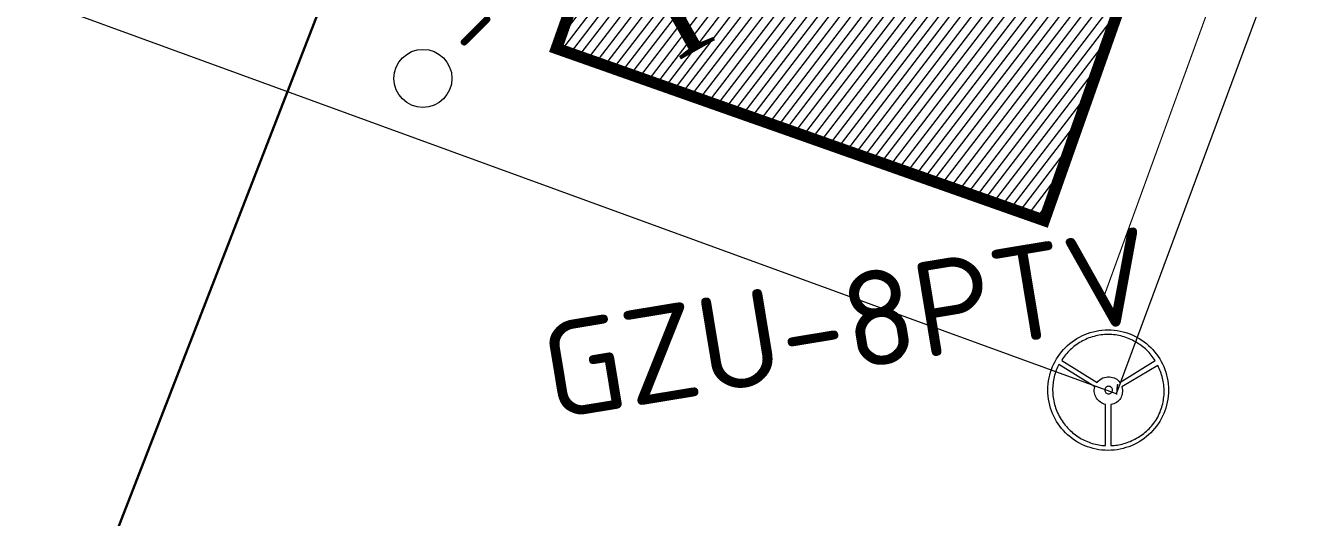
# Model space of a CAD drawing. Header units: millimetres. Extents: x 519 to 9564855, y -810 to 5021775.
# Drawn here: x 9532185.5 to 9532404, y 4998746.4 to 4998831.2 of the extents above; entities that cross this region are included whole.
import ezdxf

# ---------------------------------------------------------------- set-up
doc = ezdxf.new("R2010")
doc.units = ezdxf.units.MM
doc.header["$LTSCALE"] = 2
doc.header["$MEASUREMENT"] = 0
for name, color, linetype in [('COMPOUND', 3, 'Continuous'), ('FIBERGLASS', 212, 'Continuous'), ('OLD WELLS(dr.bfr2000)', 24, 'Continuous'), ('Скважины на 2015 год', 7, 'Continuous')]:
    doc.layers.add(name, color=color, linetype=linetype)
for name, color, linetype, lineweight in [('SteamInjInfrastructure', 25, 'Continuous', 100), ('Электро', 1, 'Continuous', 30), ('Электроснаб', 1, 'Continuous', 18), ('Электроснабжене', 1, 'Continuous', 18)]:
    doc.layers.add(name, color=color, linetype=linetype, lineweight=lineweight)
doc.styles.add('92051501$0$STANDARD', font='simplex.shx')
doc.styles.add('Elect', font='isocpeur.ttf')
doc.linetypes.add('STM_LINE', pattern='A,0.5,-0.2,["S",92051501$0$STANDARD,S=0.1,R=0,X=-0.1,Y=-0.05],-0.05', length=0.75)

msp = doc.modelspace()

# ---------------------------------------------------------------- hatches: boundary and pattern name
at = {"layer": 'Скважины на 2015 год', "linetype": 'ByBlock', "lineweight": 0, "ltscale": 5}
h = msp.add_hatch(dxfattribs=at)
h.set_pattern_fill('ANSI31', color=5, scale=12, angle=7.5725136, style=0)
h.set_pattern_definition([(52.572513574, (747940.085, -1213881.8633), (-1.19118473032, 0.9116353099), [])])
h.paths.add_polyline_path([(9532276.90086, 4998827.27106), (9532360.86916, 4998797.63519), (9532379.49408, 4998850.4058), (9532295.52578, 4998880.04167)])
h.paths.add_polyline_path([(9532298.35006, 4998814.9192), (9532403.57079, 4998874.62588), (9532386.71059, 4998904.33851), (9532281.48986, 4998844.63183)], flags=9)

# ---------------------------------------------------------------- linework, layer by layer
at = {"layer": 'COMPOUND', "lineweight": 0, "const_width": 2}
msp.add_lwpolyline([(9532360.86916, 4998797.63519), (9532276.90086, 4998827.27106), (9532295.537, 4998880.155), (9532379.49408, 4998850.4058), (9532360.86916, 4998797.63519)], dxfattribs=at)
at = {"layer": 'FIBERGLASS', "linetype": 'ByBlock', "lineweight": 0, "ltscale": 50, "const_width": 0.2}
msp.add_lwpolyline([(9532370.78, 4998783.5), (9532685.1, 4999648.2), (9532806.3, 4999607.8), (9533065.2, 5000361.1), (9533175, 5000324)], dxfattribs=at)
at = {"layer": 'OLD WELLS(dr.bfr2000)', "lineweight": 0}
msp.add_circle((9532253.9, 4998822.1), 5, dxfattribs=at)
at = {"layer": 'SteamInjInfrastructure', "color": 6, "linetype": 'STM_LINE', "lineweight": 0, "ltscale": 15}
for p, q in [((9532373.42612, 4998768.12663), (9532675.849, 4999584.183)), ((9531811.2065, 4998972.8378), (9532373.392, 4998767.781)), ((9532367.83771, 4998777.96877), (9532368.30511, 4998778.15573)), ((9532368.30511, 4998778.15573), (9532368.79329, 4998778.32191)), ((9532368.79329, 4998778.32191), (9532369.28146, 4998778.45694)), ((9532369.28146, 4998778.45694), (9532369.79041, 4998778.58158)), ((9532369.79041, 4998778.58158), (9532370.29936, 4998778.66468)), ((9532370.29936, 4998778.66468), (9532370.8187, 4998778.73738)), ((9532370.8187, 4998778.73738), (9532371.34842, 4998778.77893)), ((9532371.34842, 4998778.77893), (9532371.88853, 4998778.78932)), ((9532371.88853, 4998778.78932), (9532372.41825, 4998778.77893)), ((9532372.41825, 4998778.77893), (9532372.93759, 4998778.73738)), ((9532372.93759, 4998778.73738), (9532373.45692, 4998778.66468)), ((9532373.45692, 4998778.66468), (9532373.96587, 4998778.58158)), ((9532373.96587, 4998778.58158), (9532374.46443, 4998778.45694)), ((9532374.46443, 4998778.45694), (9532374.95261, 4998778.32191)), ((9532374.95261, 4998778.32191), (9532375.44078, 4998778.15573)), ((9532375.44078, 4998778.15573), (9532375.90819, 4998777.96877)), ((9532364.53474, 4998775.74601), (9532364.89827, 4998776.08877)), ((9532364.89827, 4998776.08877), (9532365.27219, 4998776.41076)), ((9532365.27219, 4998776.41076), (9532365.66689, 4998776.72236)), ((9532365.66689, 4998776.72236), (9532366.07197, 4998777.01319)), ((9532366.22907, 4998776.09526, 0), (9532366.00056, 4998775.9083, 0)), ((9532366.07197, 4998777.01319), (9532366.48744, 4998777.28324)), ((9532366.46797, 4998776.26143, 0), (9532366.22907, 4998776.09526, 0)), ((9532366.71726, 4998776.42761, 0), (9532366.46797, 4998776.26143, 0)), ((9532366.48744, 4998777.28324), (9532366.92368, 4998777.53252)), ((9532366.96655, 4998776.59379, 0), (9532366.71726, 4998776.42761, 0)), ((9532366.92368, 4998777.53252), (9532367.37031, 4998777.76103)), ((9532367.22622, 4998776.7392, 0), (9532366.96655, 4998776.59379, 0)), ((9532367.48589, 4998776.8846, 0), (9532367.22622, 4998776.7392, 0)), ((9532367.37031, 4998777.76103), (9532367.83771, 4998777.96877)), ((9532367.75595, 4998777.01962, 0), (9532367.48589, 4998776.8846, 0)), ((9532368.02601, 4998777.14425, 0), (9532367.75595, 4998777.01962, 0)), ((9532368.29607, 4998777.26888, 0), (9532368.02601, 4998777.14425, 0)), ((9532368.57652, 4998777.38312, 0), (9532368.29607, 4998777.26888, 0)), ((9532368.86735, 4998777.47659, 0), (9532368.57652, 4998777.38312, 0)), ((9532369.14779, 4998777.57006, 0), (9532368.86735, 4998777.47659, 0)), ((9532369.44901, 4998777.66353, 0), (9532369.14779, 4998777.57006, 0)), ((9532369.73984, 4998777.73623, 0), (9532369.44901, 4998777.66353, 0)), ((9532370.04106, 4998777.79854, 0), (9532369.73984, 4998777.73623, 0)), ((9532370.34228, 4998777.85046, 0), (9532370.04106, 4998777.79854, 0)), ((9532370.64349, 4998777.90238, 0), (9532370.34228, 4998777.85046, 0)), ((9532370.95509, 4998777.93353, 0), (9532370.64349, 4998777.90238, 0)), ((9532371.2667, 4998777.96468, 0), (9532370.95509, 4998777.93353, 0)), ((9532371.5783, 4998777.97505, 0), (9532371.2667, 4998777.96468, 0)), ((9532371.8899, 4998777.98543, 0), (9532371.5783, 4998777.97505, 0)), ((9532372.2015, 4998777.97503, 0), (9532371.8899, 4998777.98543, 0)), ((9532372.5131, 4998777.96463, 0), (9532372.2015, 4998777.97503, 0)), ((9532372.8247, 4998777.93346, 0), (9532372.5131, 4998777.96463, 0)), ((9532373.12592, 4998777.90229, 0), (9532372.8247, 4998777.93346, 0)), ((9532373.43751, 4998777.85035, 0), (9532373.12592, 4998777.90229, 0)), ((9532373.73873, 4998777.78802, 0), (9532373.43751, 4998777.85035, 0)), ((9532374.03994, 4998777.72568, 0), (9532373.73873, 4998777.78802, 0)), ((9532374.34115, 4998777.64258, 0), (9532374.03994, 4998777.72568, 0)), ((9532374.63198, 4998777.55947, 0), (9532374.34115, 4998777.64258, 0)), ((9532374.9228, 4998777.46598, 0), (9532374.63198, 4998777.55947, 0)), ((9532375.21362, 4998777.36211, 0), (9532374.9228, 4998777.46598, 0)), ((9532375.49406, 4998777.24784, 0), (9532375.21362, 4998777.36211, 0)), ((9532375.7745, 4998777.12319, 0), (9532375.49406, 4998777.24784, 0)), ((9532376.05493, 4998776.99854, 0), (9532375.7745, 4998777.12319, 0)), ((9532375.90819, 4998777.96877), (9532376.3652, 4998777.76103)), ((9532376.32498, 4998776.85312, 0), (9532376.05493, 4998776.99854, 0)), ((9532376.59503, 4998776.70769, 0), (9532376.32498, 4998776.85312, 0)), ((9532376.3652, 4998777.76103), (9532376.81183, 4998777.53252)), ((9532376.8547, 4998776.56227, 0), (9532376.59503, 4998776.70769, 0)), ((9532376.81183, 4998777.53252), (9532377.24807, 4998777.28324)), ((9532377.11436, 4998776.39607, 0), (9532376.8547, 4998776.56227, 0)), ((9532377.36363, 4998776.22988, 0), (9532377.11436, 4998776.39607, 0)), ((9532377.24807, 4998777.28324), (9532377.67393, 4998777.01319)), ((9532377.60252, 4998776.05329, 0), (9532377.36363, 4998776.22988, 0)), ((9532377.84141, 4998775.87671, 0), (9532377.60252, 4998776.05329, 0)), ((9532377.67393, 4998777.01319), (9532378.07901, 4998776.72236)), ((9532378.07901, 4998776.72236), (9532378.4737, 4998776.41076)), ((9532378.4737, 4998776.41076), (9532378.84762, 4998776.08877)), ((9532378.84762, 4998776.08877), (9532379.21116, 4998775.74601)), ((9532362.74822, 4998773.34668), (9532362.9975, 4998773.78292)), ((9532362.9975, 4998773.78292), (9532363.26756, 4998774.20878)), ((9532363.26756, 4998774.20878), (9532363.55839, 4998774.61386)), ((9532363.55839, 4998774.61386), (9532363.8596, 4998775.00855)), ((9532363.8596, 4998775.00855), (9532364.19198, 4998775.38248)), ((9532364.04778, 4998773.76871, 0), (9532363.89197, 4998773.51944, 0)), ((9532364.20359, 4998774.0076, 0), (9532364.04778, 4998773.76871, 0)), ((9532364.19198, 4998775.38248), (9532364.53474, 4998775.74601)), ((9532364.38017, 4998774.2361, 0), (9532364.20359, 4998774.0076, 0)), ((9532364.55675, 4998774.4646, 0), (9532364.38017, 4998774.2361, 0)), ((9532364.74372, 4998774.6931, 0), (9532364.55675, 4998774.4646, 0)), ((9532364.93069, 4998774.91122, 0), (9532364.74372, 4998774.6931, 0)), ((9532365.12805, 4998775.11894, 0), (9532364.93069, 4998774.91122, 0)), ((9532365.33579, 4998775.32667, 0), (9532365.12805, 4998775.11894, 0)), ((9532365.55392, 4998775.5344, 0), (9532365.33579, 4998775.32667, 0)), ((9532365.77204, 4998775.72135, 0), (9532365.55392, 4998775.5344, 0)), ((9532366.00056, 4998775.9083, 0), (9532365.77204, 4998775.72135, 0)), ((9532378.0803, 4998775.68974, 0), (9532377.84141, 4998775.87671, 0)), ((9532378.29841, 4998775.49239, 0), (9532378.0803, 4998775.68974, 0)), ((9532378.51652, 4998775.29503, 0), (9532378.29841, 4998775.49239, 0)), ((9532378.72425, 4998775.08729, 0), (9532378.51652, 4998775.29503, 0)), ((9532378.93198, 4998774.87955, 0), (9532378.72425, 4998775.08729, 0)), ((9532379.11893, 4998774.66142, 0), (9532378.93198, 4998774.87955, 0)), ((9532379.30588, 4998774.44329, 0), (9532379.11893, 4998774.66142, 0)), ((9532379.21116, 4998775.74601), (9532379.55392, 4998775.38248)), ((9532379.48245, 4998774.21478, 0), (9532379.30588, 4998774.44329, 0)), ((9532379.64863, 4998773.98626, 0), (9532379.48245, 4998774.21478, 0)), ((9532379.55392, 4998775.38248), (9532379.8863, 4998775.00855)), ((9532379.81481, 4998773.75775, 0), (9532379.64863, 4998773.98626, 0)), ((9532379.96021, 4998773.51885, 0), (9532379.81481, 4998773.75775, 0)), ((9532379.8863, 4998775.00855), (9532380.1979, 4998774.61386)), ((9532380.1979, 4998774.61386), (9532380.48872, 4998774.20878)), ((9532380.48872, 4998774.20878), (9532380.75878, 4998773.78292)), ((9532380.75878, 4998773.78292), (9532381.00806, 4998773.34668)), ((9532361.96922, 4998771.48746), (9532362.12502, 4998771.96525)), ((9532362.12502, 4998771.96525), (9532362.31198, 4998772.44304)), ((9532362.31198, 4998772.44304), (9532362.51972, 4998772.90005)), ((9532362.51972, 4998772.90005), (9532362.74822, 4998773.34668)), ((9532362.93633, 4998771.81605, 0), (9532362.83245, 4998771.546, 0)), ((9532363.04021, 4998772.07572, 0), (9532362.93633, 4998771.81605, 0)), ((9532363.15447, 4998772.33538, 0), (9532363.04021, 4998772.07572, 0)), ((9532363.27912, 4998772.58466, 0), (9532363.15447, 4998772.33538, 0)), ((9532363.41416, 4998772.83393, 0), (9532363.27912, 4998772.58466, 0)), ((9532369.61488, 4998768.93869, 0), (9532363.41416, 4998772.83393, 0)), ((9532363.89197, 4998773.51944, 0), (9532369.97844, 4998769.70729, 0)), ((9532373.87346, 4998769.70715, 0), (9532379.96021, 4998773.51885, 0)), ((9532380.40681, 4998772.62558, 0), (9532374.23697, 4998768.93852, 0)), ((9532380.54182, 4998772.37629, 0), (9532380.40681, 4998772.62558, 0)), ((9532380.66646, 4998772.11662, 0), (9532380.54182, 4998772.37629, 0)), ((9532380.7807, 4998771.84656, 0), (9532380.66646, 4998772.11662, 0)), ((9532380.89494, 4998771.58689, 0), (9532380.7807, 4998771.84656, 0)), ((9532380.98842, 4998771.31683, 0), (9532380.89494, 4998771.58689, 0)), ((9532381.00806, 4998773.34668), (9532381.23657, 4998772.90005)), ((9532381.23657, 4998772.90005), (9532381.45469, 4998772.44304)), ((9532381.45469, 4998772.44304), (9532381.64165, 4998771.96525)), ((9532381.64165, 4998771.96525), (9532381.80784, 4998771.48746)), ((9532361.5122, 4998768.93233), (9532361.55375, 4998769.46205)), ((9532361.55375, 4998769.46205), (9532361.61607, 4998769.98139)), ((9532361.61607, 4998769.98139), (9532361.70955, 4998770.49033)), ((9532361.70955, 4998770.49033), (9532361.82381, 4998770.9889)), ((9532361.82381, 4998770.9889), (9532361.96922, 4998771.48746)), ((9532362.38575, 4998769.55177, 0), (9532362.35458, 4998769.25056, 0)), ((9532362.41692, 4998769.8426, 0), (9532362.38575, 4998769.55177, 0)), ((9532362.46887, 4998770.13342, 0), (9532362.41692, 4998769.8426, 0)), ((9532362.52081, 4998770.42425, 0), (9532362.46887, 4998770.13342, 0)), ((9532362.58314, 4998770.70469, 0), (9532362.52081, 4998770.42425, 0)), ((9532362.65586, 4998770.99551, 0), (9532362.58314, 4998770.70469, 0)), ((9532362.73896, 4998771.26556, 0), (9532362.65586, 4998770.99551, 0)), ((9532362.83245, 4998771.546, 0), (9532362.73896, 4998771.26556, 0)), ((9532369.97844, 4998769.70729, 0), (9532370.18619, 4998769.95657, 0)), ((9532370.18619, 4998769.95657, 0), (9532370.42509, 4998770.17468, 0)), ((9532370.42509, 4998770.17468, 0), (9532370.68476, 4998770.35124, 0)), ((9532370.68476, 4998770.35124, 0), (9532370.94444, 4998770.48626, 0)), ((9532370.94444, 4998770.48626, 0), (9532371.22488, 4998770.57973, 0)), ((9532371.22488, 4998770.57973, 0), (9532371.51571, 4998770.65243, 0)), ((9532371.51571, 4998770.65243, 0), (9532371.80654, 4998770.68358, 0)), ((9532371.80654, 4998770.68358, 0), (9532372.09737, 4998770.68357, 0)), ((9532372.09737, 4998770.68357, 0), (9532372.37781, 4998770.6524, 0)), ((9532372.37781, 4998770.6524, 0), (9532372.65825, 4998770.59006, 0)), ((9532372.65825, 4998770.59006, 0), (9532372.91791, 4998770.50696, 0)), ((9532372.91791, 4998770.50696, 0), (9532373.1568, 4998770.3927, 0)), ((9532373.1568, 4998770.3927, 0), (9532373.3853, 4998770.25766, 0)), ((9532373.3853, 4998770.25766, 0), (9532373.57226, 4998770.09147, 0)), ((9532373.392, 4998767.781), (9532373.55159, 4998769.39766)), ((9532373.57226, 4998770.09147, 0), (9532373.73844, 4998769.91489, 0)), ((9532373.73844, 4998769.91489, 0), (9532373.87346, 4998769.70715, 0)), ((9532381.08188, 4998771.03639, 0), (9532380.98842, 4998771.31683, 0)), ((9532381.16497, 4998770.75594, 0), (9532381.08188, 4998771.03639, 0)), ((9532381.23767, 4998770.4755, 0), (9532381.16497, 4998770.75594, 0)), ((9532381.31036, 4998770.19505, 0), (9532381.23767, 4998770.4755, 0)), ((9532381.36228, 4998769.90422, 0), (9532381.31036, 4998770.19505, 0)), ((9532381.41421, 4998769.62378, 0), (9532381.36228, 4998769.90422, 0)), ((9532381.44536, 4998769.33295, 0), (9532381.41421, 4998769.62378, 0)), ((9532381.80784, 4998771.48746), (9532381.94286, 4998770.9889)), ((9532381.94286, 4998770.9889), (9532382.05712, 4998770.49033)), ((9532382.05712, 4998770.49033), (9532382.1506, 4998769.98139)), ((9532382.1506, 4998769.98139), (9532382.22331, 4998769.46205)), ((9532382.22331, 4998769.46205), (9532382.26485, 4998768.93233)), ((9532361.50182, 4998768.40261), (9532361.5122, 4998768.93233)), ((9532361.5122, 4998767.8625), (9532361.50182, 4998768.40261)), ((9532361.55375, 4998767.33277), (9532361.5122, 4998767.8625)), ((9532361.61607, 4998766.81344), (9532361.55375, 4998767.33277)), ((9532362.3234, 4998768.64813, 0), (9532362.32339, 4998768.34691, 0)), ((9532362.32339, 4998768.34691, 0), (9532362.33376, 4998768.0457, 0)), ((9532362.3338, 4998768.94934, 0), (9532362.3234, 4998768.64813, 0)), ((9532362.33376, 4998768.0457, 0), (9532362.35453, 4998767.74448, 0)), ((9532362.35458, 4998769.25056, 0), (9532362.3338, 4998768.94934, 0)), ((9532362.35453, 4998767.74448, 0), (9532362.37529, 4998767.43288, 0)), ((9532362.37529, 4998767.43288, 0), (9532362.41682, 4998767.13166, 0)), ((9532369.49021, 4998768.18046, 0), (9532369.50061, 4998768.42974, 0)), ((9532369.51098, 4998767.93118, 0), (9532369.49021, 4998768.18046, 0)), ((9532369.50061, 4998768.42974, 0), (9532369.54216, 4998768.67902, 0)), ((9532369.5629, 4998767.69229, 0), (9532369.51098, 4998767.93118, 0)), ((9532369.54216, 4998768.67902, 0), (9532369.61488, 4998768.93869, 0)), ((9532369.6356, 4998767.46377, 0), (9532369.5629, 4998767.69229, 0)), ((9532369.73946, 4998767.24565, 0), (9532369.6356, 4998767.46377, 0)), ((9532369.86409, 4998767.03791, 0), (9532369.73946, 4998767.24565, 0)), ((9532371.32765, 4998768.53763), (9532371.31726, 4998768.40261)), ((9532371.31726, 4998768.40261), (9532371.32765, 4998768.26758)), ((9532371.36919, 4998768.66227), (9532371.32765, 4998768.53763)), ((9532371.32765, 4998768.26758), (9532371.36919, 4998768.15333)), ((9532371.43151, 4998768.76614), (9532371.36919, 4998768.66227)), ((9532371.36919, 4998768.15333), (9532371.43151, 4998768.03907)), ((9532371.50422, 4998768.87001), (9532371.43151, 4998768.76614)), ((9532371.43151, 4998768.03907), (9532371.50422, 4998767.94559)), ((9532371.60809, 4998768.94272), (9532371.50422, 4998768.87001)), ((9532371.50422, 4998767.94559), (9532371.60809, 4998767.8625)), ((9532371.71195, 4998769.00504), (9532371.60809, 4998768.94272)), ((9532371.60809, 4998767.8625), (9532371.71195, 4998767.81056)), ((9532371.83659, 4998769.04658), (9532371.71195, 4998769.00504)), ((9532371.71195, 4998767.81056), (9532371.83659, 4998767.76902)), ((9532371.97162, 4998769.05697), (9532371.83659, 4998769.04658)), ((9532371.83659, 4998767.76902), (9532371.97162, 4998767.75863)), ((9532372.10665, 4998769.04658), (9532371.97162, 4998769.05697)), ((9532371.97162, 4998767.75863), (9532372.10665, 4998767.76902)), ((9532372.2209, 4998769.00504), (9532372.10665, 4998769.04658)), ((9532372.10665, 4998767.76902), (9532372.2209, 4998767.81056)), ((9532372.33516, 4998768.94272), (9532372.2209, 4998769.00504)), ((9532372.2209, 4998767.81056), (9532372.33516, 4998767.8625)), ((9532372.42864, 4998768.87001), (9532372.33516, 4998768.94272)), ((9532372.33516, 4998767.8625), (9532372.42864, 4998767.94559)), ((9532372.51173, 4998768.76614), (9532372.42864, 4998768.87001)), ((9532372.42864, 4998767.94559), (9532372.51173, 4998768.03907)), ((9532372.56366, 4998768.66227), (9532372.51173, 4998768.76614)), ((9532372.51173, 4998768.03907), (9532372.56366, 4998768.15333)), ((9532372.60521, 4998768.53763), (9532372.56366, 4998768.66227)), ((9532372.56366, 4998768.15333), (9532372.60521, 4998768.26758)), ((9532372.6156, 4998768.40261), (9532372.60521, 4998768.53763)), ((9532372.60521, 4998768.26758), (9532372.6156, 4998768.40261)), ((9532373.35145, 4998767.66259, 0), (9532373.5111, 4998769.27924, 0)), ((9532374.20575, 4998767.40129, 0), (9532374.11226, 4998767.18317, 0)), ((9532374.26808, 4998767.64018, 0), (9532374.20575, 4998767.40129, 0)), ((9532374.23697, 4998768.93852, 0), (9532374.29928, 4998768.66846, 0)), ((9532374.30963, 4998767.88946, 0), (9532374.26808, 4998767.64018, 0)), ((9532374.29928, 4998768.66846, 0), (9532374.33043, 4998768.39841, 0)), ((9532374.33042, 4998768.13874, 0), (9532374.30963, 4998767.88946, 0)), ((9532374.33043, 4998768.39841, 0), (9532374.33042, 4998768.13874, 0)), ((9532381.43488, 4998766.9544, 0), (9532381.46606, 4998767.25561, 0)), ((9532381.47651, 4998769.03174, 0), (9532381.44536, 4998769.33295, 0)), ((9532381.46606, 4998767.25561, 0), (9532381.49723, 4998767.55682, 0)), ((9532381.49727, 4998768.74091, 0), (9532381.47651, 4998769.03174, 0)), ((9532381.49723, 4998767.55682, 0), (9532381.50762, 4998767.84765, 0)), ((9532381.51803, 4998768.45008, 0), (9532381.49727, 4998768.74091, 0)), ((9532381.50762, 4998767.84765, 0), (9532381.51802, 4998768.14886, 0)), ((9532381.51802, 4998768.14886, 0), (9532381.51803, 4998768.45008, 0)), ((9532382.22331, 4998767.33277), (9532382.1506, 4998766.81344)), ((9532382.26485, 4998767.8625), (9532382.22331, 4998767.33277)), ((9532382.26485, 4998768.93233), (9532382.27524, 4998768.40261)), ((9532382.27524, 4998768.40261), (9532382.26485, 4998767.8625)), ((9532361.70955, 4998766.30449), (9532361.61607, 4998766.81344)), ((9532361.82381, 4998765.80593), (9532361.70955, 4998766.30449)), ((9532361.96922, 4998765.30737), (9532361.82381, 4998765.80593)), ((9532362.12502, 4998764.81919), (9532361.96922, 4998765.30737)), ((9532362.41682, 4998767.13166, 0), (9532362.45836, 4998766.83045, 0)), ((9532362.45836, 4998766.83045, 0), (9532362.52067, 4998766.52923, 0)), ((9532362.52067, 4998766.52923, 0), (9532362.58298, 4998766.22801, 0)), ((9532362.58298, 4998766.22801, 0), (9532362.65567, 4998765.9268, 0)), ((9532362.65567, 4998765.9268, 0), (9532362.73876, 4998765.62558, 0)), ((9532362.73876, 4998765.62558, 0), (9532362.83223, 4998765.33475, 0)), ((9532362.83223, 4998765.33475, 0), (9532362.93608, 4998765.04392, 0)), ((9532362.93608, 4998765.04392, 0), (9532363.05033, 4998764.75308, 0)), ((9532369.99911, 4998766.84056, 0), (9532369.86409, 4998767.03791, 0)), ((9532370.16529, 4998766.65359, 0), (9532369.99911, 4998766.84056, 0)), ((9532370.34186, 4998766.4874, 0), (9532370.16529, 4998766.65359, 0)), ((9532370.5392, 4998766.33159, 0), (9532370.34186, 4998766.4874, 0)), ((9532370.74693, 4998766.19656, 0), (9532370.5392, 4998766.33159, 0)), ((9532370.97543, 4998766.07191, 0), (9532370.74693, 4998766.19656, 0)), ((9532371.20394, 4998765.97842, 0), (9532370.97543, 4998766.07191, 0)), ((9532371.44283, 4998765.89532, 0), (9532371.20394, 4998765.97842, 0)), ((9532371.44257, 4998758.83235, 0), (9532371.44283, 4998765.89532, 0)), ((9532372.33609, 4998765.89528, 0), (9532372.33583, 4998758.83232, 0)), ((9532372.61653, 4998765.95759, 0), (9532372.33609, 4998765.89528, 0)), ((9532372.8762, 4998766.05106, 0), (9532372.61653, 4998765.95759, 0)), ((9532373.1151, 4998766.15492, 0), (9532372.8762, 4998766.05106, 0)), ((9532373.33323, 4998766.27955, 0), (9532373.1151, 4998766.15492, 0)), ((9532373.53058, 4998766.43535, 0), (9532373.33323, 4998766.27955, 0)), ((9532373.70716, 4998766.59114, 0), (9532373.53058, 4998766.43535, 0)), ((9532373.87335, 4998766.7781, 0), (9532373.70716, 4998766.59114, 0)), ((9532374.00839, 4998766.97544, 0), (9532373.87335, 4998766.7781, 0)), ((9532374.11226, 4998767.18317, 0), (9532374.00839, 4998766.97544, 0)), ((9532380.91547, 4998764.87707, 0), (9532381.01935, 4998765.17828, 0)), ((9532381.01935, 4998765.17828, 0), (9532381.11284, 4998765.46911, 0)), ((9532381.11284, 4998765.46911, 0), (9532381.19595, 4998765.75993, 0)), ((9532381.19595, 4998765.75993, 0), (9532381.26866, 4998766.06114, 0)), ((9532381.26866, 4998766.06114, 0), (9532381.34138, 4998766.36236, 0)), ((9532381.34138, 4998766.36236, 0), (9532381.39333, 4998766.65318, 0)), ((9532381.39333, 4998766.65318, 0), (9532381.43488, 4998766.9544, 0)), ((9532381.80784, 4998765.30737), (9532381.64165, 4998764.81919)), ((9532381.94286, 4998765.80593), (9532381.80784, 4998765.30737)), ((9532382.05712, 4998766.30449), (9532381.94286, 4998765.80593)), ((9532382.1506, 4998766.81344), (9532382.05712, 4998766.30449)), ((9532362.31198, 4998764.35179), (9532362.12502, 4998764.81919)), ((9532362.51972, 4998763.89477), (9532362.31198, 4998764.35179)), ((9532362.74822, 4998763.44815), (9532362.51972, 4998763.89477)), ((9532362.9975, 4998763.0119), (9532362.74822, 4998763.44815)), ((9532363.26756, 4998762.58605), (9532362.9975, 4998763.0119)), ((9532363.05033, 4998764.75308, 0), (9532363.17496, 4998764.46225, 0)), ((9532363.17496, 4998764.46225, 0), (9532363.30997, 4998764.18181, 0)), ((9532363.30997, 4998764.18181, 0), (9532363.45538, 4998763.90136, 0)), ((9532363.45538, 4998763.90136, 0), (9532363.61117, 4998763.62091, 0)), ((9532363.61117, 4998763.62091, 0), (9532363.76696, 4998763.35085, 0)), ((9532363.76696, 4998763.35085, 0), (9532363.94352, 4998763.09118, 0)), ((9532363.94352, 4998763.09118, 0), (9532364.1097, 4998762.8315, 0)), ((9532364.1097, 4998762.8315, 0), (9532364.29665, 4998762.58222, 0)), ((9532379.73131, 4998762.67513, 0), (9532379.91828, 4998762.92441, 0)), ((9532379.91828, 4998762.92441, 0), (9532380.08447, 4998763.18407, 0)), ((9532380.08447, 4998763.18407, 0), (9532380.25067, 4998763.45412, 0)), ((9532380.25067, 4998763.45412, 0), (9532380.40648, 4998763.73455, 0)), ((9532380.40648, 4998763.73455, 0), (9532380.55191, 4998764.01499, 0)), ((9532380.75878, 4998763.0119), (9532380.48872, 4998762.58605)), ((9532380.55191, 4998764.01499, 0), (9532380.68694, 4998764.30581, 0)), ((9532380.68694, 4998764.30581, 0), (9532380.8116, 4998764.58625, 0)), ((9532381.00806, 4998763.44815), (9532380.75878, 4998763.0119)), ((9532380.8116, 4998764.58625, 0), (9532380.91547, 4998764.87707, 0)), ((9532381.23657, 4998763.89477), (9532381.00806, 4998763.44815)), ((9532381.45469, 4998764.35179), (9532381.23657, 4998763.89477)), ((9532381.64165, 4998764.81919), (9532381.45469, 4998764.35179)), ((9532363.55839, 4998762.18097), (9532363.26756, 4998762.58605)), ((9532363.8596, 4998761.78627), (9532363.55839, 4998762.18097)), ((9532364.19198, 4998761.41235), (9532363.8596, 4998761.78627)), ((9532364.53474, 4998761.04882), (9532364.19198, 4998761.41235)), ((9532364.29665, 4998762.58222, 0), (9532364.49399, 4998762.34331, 0)), ((9532364.49399, 4998762.34331, 0), (9532364.69133, 4998762.10441, 0)), ((9532364.89827, 4998760.70605), (9532364.53474, 4998761.04882)), ((9532364.69133, 4998762.10441, 0), (9532364.88867, 4998761.8759, 0)), ((9532364.88867, 4998761.8759, 0), (9532365.10678, 4998761.65777, 0)), ((9532365.27219, 4998760.38407), (9532364.89827, 4998760.70605)), ((9532365.10678, 4998761.65777, 0), (9532365.31451, 4998761.45003, 0)), ((9532365.31451, 4998761.45003, 0), (9532365.54301, 4998761.24228, 0)), ((9532365.54301, 4998761.24228, 0), (9532365.77151, 4998761.04493, 0)), ((9532365.77151, 4998761.04493, 0), (9532366.0104, 4998760.85796, 0)), ((9532366.0104, 4998760.85796, 0), (9532366.24928, 4998760.67099, 0)), ((9532366.24928, 4998760.67099, 0), (9532366.48817, 4998760.50479, 0)), ((9532377.52925, 4998760.5771, 0), (9532377.77854, 4998760.75366, 0)), ((9532377.77854, 4998760.75366, 0), (9532378.01744, 4998760.93023, 0)), ((9532378.01744, 4998760.93023, 0), (9532378.25634, 4998761.12757, 0)), ((9532378.25634, 4998761.12757, 0), (9532378.48485, 4998761.32491, 0)), ((9532378.84762, 4998760.70605), (9532378.4737, 4998760.38407)), ((9532378.48485, 4998761.32491, 0), (9532378.71337, 4998761.53263, 0)), ((9532378.71337, 4998761.53263, 0), (9532378.9315, 4998761.74036, 0)), ((9532379.21116, 4998761.04882), (9532378.84762, 4998760.70605)), ((9532378.9315, 4998761.74036, 0), (9532379.13924, 4998761.96886, 0)), ((9532379.13924, 4998761.96886, 0), (9532379.34698, 4998762.19736, 0)), ((9532379.55392, 4998761.41235), (9532379.21116, 4998761.04882)), ((9532379.34698, 4998762.19736, 0), (9532379.54434, 4998762.43625, 0)), ((9532379.54434, 4998762.43625, 0), (9532379.73131, 4998762.67513, 0)), ((9532379.8863, 4998761.78627), (9532379.55392, 4998761.41235)), ((9532380.1979, 4998762.18097), (9532379.8863, 4998761.78627)), ((9532380.48872, 4998762.58605), (9532380.1979, 4998762.18097)), ((9532365.66689, 4998760.07246), (9532365.27219, 4998760.38407)), ((9532366.07197, 4998759.78164), (9532365.66689, 4998760.07246)), ((9532366.48744, 4998759.51158), (9532366.07197, 4998759.78164)), ((9532366.92368, 4998759.2623), (9532366.48744, 4998759.51158)), ((9532366.48817, 4998760.50479, 0), (9532366.73745, 4998760.3386, 0)), ((9532366.73745, 4998760.3386, 0), (9532366.99711, 4998760.18279, 0)), ((9532367.37031, 4998759.03379), (9532366.92368, 4998759.2623)), ((9532366.99711, 4998760.18279, 0), (9532367.24638, 4998760.02698, 0)), ((9532367.24638, 4998760.02698, 0), (9532367.51643, 4998759.89194, 0)), ((9532367.83771, 4998758.82606), (9532367.37031, 4998759.03379)), ((9532367.51643, 4998759.89194, 0), (9532367.7761, 4998759.7569, 0)), ((9532367.7761, 4998759.7569, 0), (9532368.04615, 4998759.63225, 0)), ((9532368.30511, 4998758.6391), (9532367.83771, 4998758.82606)), ((9532368.04615, 4998759.63225, 0), (9532368.3162, 4998759.51799, 0)), ((9532368.79329, 4998758.4833), (9532368.30511, 4998758.6391)), ((9532368.3162, 4998759.51799, 0), (9532368.59663, 4998759.41411, 0)), ((9532368.59663, 4998759.41411, 0), (9532368.86669, 4998759.31024, 0)), ((9532369.28146, 4998758.33788), (9532368.79329, 4998758.4833)), ((9532368.86669, 4998759.31024, 0), (9532369.14712, 4998759.22713, 0)), ((9532369.14712, 4998759.22713, 0), (9532369.43795, 4998759.14403, 0)), ((9532369.43795, 4998759.14403, 0), (9532369.71839, 4998759.07131, 0)), ((9532369.71839, 4998759.07131, 0), (9532369.99883, 4998759.00898, 0)), ((9532369.99883, 4998759.00898, 0), (9532370.28965, 4998758.95704, 0)), ((9532370.28965, 4998758.95704, 0), (9532370.58048, 4998758.90509, 0)), ((9532370.58048, 4998758.90509, 0), (9532370.86092, 4998758.87392, 0)), ((9532370.86092, 4998758.87392, 0), (9532371.15174, 4998758.85314, 0)), ((9532371.15174, 4998758.85314, 0), (9532371.44257, 4998758.83235, 0)), ((9532372.33583, 4998758.83232, 0), (9532372.61627, 4998758.8427, 0)), ((9532372.61627, 4998758.8427, 0), (9532372.89671, 4998758.86346, 0)), ((9532372.89671, 4998758.86346, 0), (9532373.17716, 4998758.89461, 0)), ((9532373.17716, 4998758.89461, 0), (9532373.4576, 4998758.93615, 0)), ((9532373.4576, 4998758.93615, 0), (9532373.73804, 4998758.98807, 0)), ((9532373.73804, 4998758.98807, 0), (9532374.01848, 4998759.03999, 0)), ((9532374.01848, 4998759.03999, 0), (9532374.29893, 4998759.11269, 0)), ((9532374.29893, 4998759.11269, 0), (9532374.57937, 4998759.18539, 0)), ((9532374.95261, 4998758.4833), (9532374.46443, 4998758.33788)), ((9532374.57937, 4998759.18539, 0), (9532374.85982, 4998759.26847, 0)), ((9532374.85982, 4998759.26847, 0), (9532375.14026, 4998759.36194, 0)), ((9532375.44078, 4998758.6391), (9532374.95261, 4998758.4833)), ((9532375.14026, 4998759.36194, 0), (9532375.42071, 4998759.4658, 0)), ((9532375.42071, 4998759.4658, 0), (9532375.69076, 4998759.56965, 0)), ((9532375.90819, 4998758.82606), (9532375.44078, 4998758.6391)), ((9532375.69076, 4998759.56965, 0), (9532375.96082, 4998759.69428, 0)), ((9532376.3652, 4998759.03379), (9532375.90819, 4998758.82606)), ((9532375.96082, 4998759.69428, 0), (9532376.23088, 4998759.81892, 0)), ((9532376.23088, 4998759.81892, 0), (9532376.50094, 4998759.95393, 0)), ((9532376.81183, 4998759.2623), (9532376.3652, 4998759.03379)), ((9532376.50094, 4998759.95393, 0), (9532376.76061, 4998760.09934, 0)), ((9532376.76061, 4998760.09934, 0), (9532377.02029, 4998760.24474, 0)), ((9532377.24807, 4998759.51158), (9532376.81183, 4998759.2623)), ((9532377.02029, 4998760.24474, 0), (9532377.27996, 4998760.41092, 0)), ((9532377.67393, 4998759.78164), (9532377.24807, 4998759.51158)), ((9532377.27996, 4998760.41092, 0), (9532377.52925, 4998760.5771, 0)), ((9532378.07901, 4998760.07246), (9532377.67393, 4998759.78164)), ((9532378.4737, 4998760.38407), (9532378.07901, 4998760.07246)), ((9532369.79041, 4998758.22363), (9532369.28146, 4998758.33788)), ((9532370.29936, 4998758.13015), (9532369.79041, 4998758.22363)), ((9532370.8187, 4998758.06783), (9532370.29936, 4998758.13015)), ((9532371.34842, 4998758.02628), (9532370.8187, 4998758.06783)), ((9532371.88853, 4998758.0159), (9532371.34842, 4998758.02628)), ((9532372.41825, 4998758.02628), (9532371.88853, 4998758.0159)), ((9532372.93759, 4998758.06783), (9532372.41825, 4998758.02628)), ((9532373.45692, 4998758.13015), (9532372.93759, 4998758.06783)), ((9532373.96587, 4998758.22363), (9532373.45692, 4998758.13015)), ((9532374.46443, 4998758.33788), (9532373.96587, 4998758.22363))]:
    msp.add_line(p, q, dxfattribs=at)
at = {"layer": 'Электро'}
msp.add_line((9532268.67977, 4998918.17579, 0), (9532122.62957, 4998541.35698, 0), dxfattribs=at)
at = {"layer": 'Электроснаб', "color": 1, "linetype": 'ByBlock', "lineweight": 0}
msp.add_line((9532268.67977, 4998918.17579, 0), (9532122.62957, 4998541.35698, 0), dxfattribs=at)
at = {"layer": 'Электроснабжене', "color": 1, "linetype": 'ByBlock', "lineweight": 0}
msp.add_line((9532268.67977, 4998918.17579, 0), (9532122.62957, 4998541.35698, 0), dxfattribs=at)

# ---------------------------------------------------------------- texts
at = {"layer": 'COMPOUND', "lineweight": 0, "style": 'Elect'}
msp.add_text('GZU-8PTV', height=16.421579, rotation=9.3812246, dxfattribs=at).set_placement((9532276.05494, 4998763.2672, -0.00005))
at = {"layer": 'COMPOUND', "color": 0, "lineweight": 0, "insert": (9532276.64708, 4998862.13607, -0.00006), "char_height": 16, "attachment_point": 1, "rotation": 29.5724029, "style": 'Elect'}
msp.add_mtext('{\\fArial|b0|i0|c0|p34;\\P\\fTimes New Roman|b0|i0|c204|p18;ГЗУ-\\fTimes New Roman|b0|i0|c0|p18;8\\fTimes New Roman|b0|i0|c204|p18; ПТВ}', dxfattribs=at)
at = {"layer": 'OLD WELLS(dr.bfr2000)', "lineweight": 0, "style": 'Elect'}
msp.add_text(' _383', height=12.5, rotation=44.9999999, dxfattribs=at).set_placement((9532253.9, 4998822.1))

doc.saveas('drawing.dxf')
